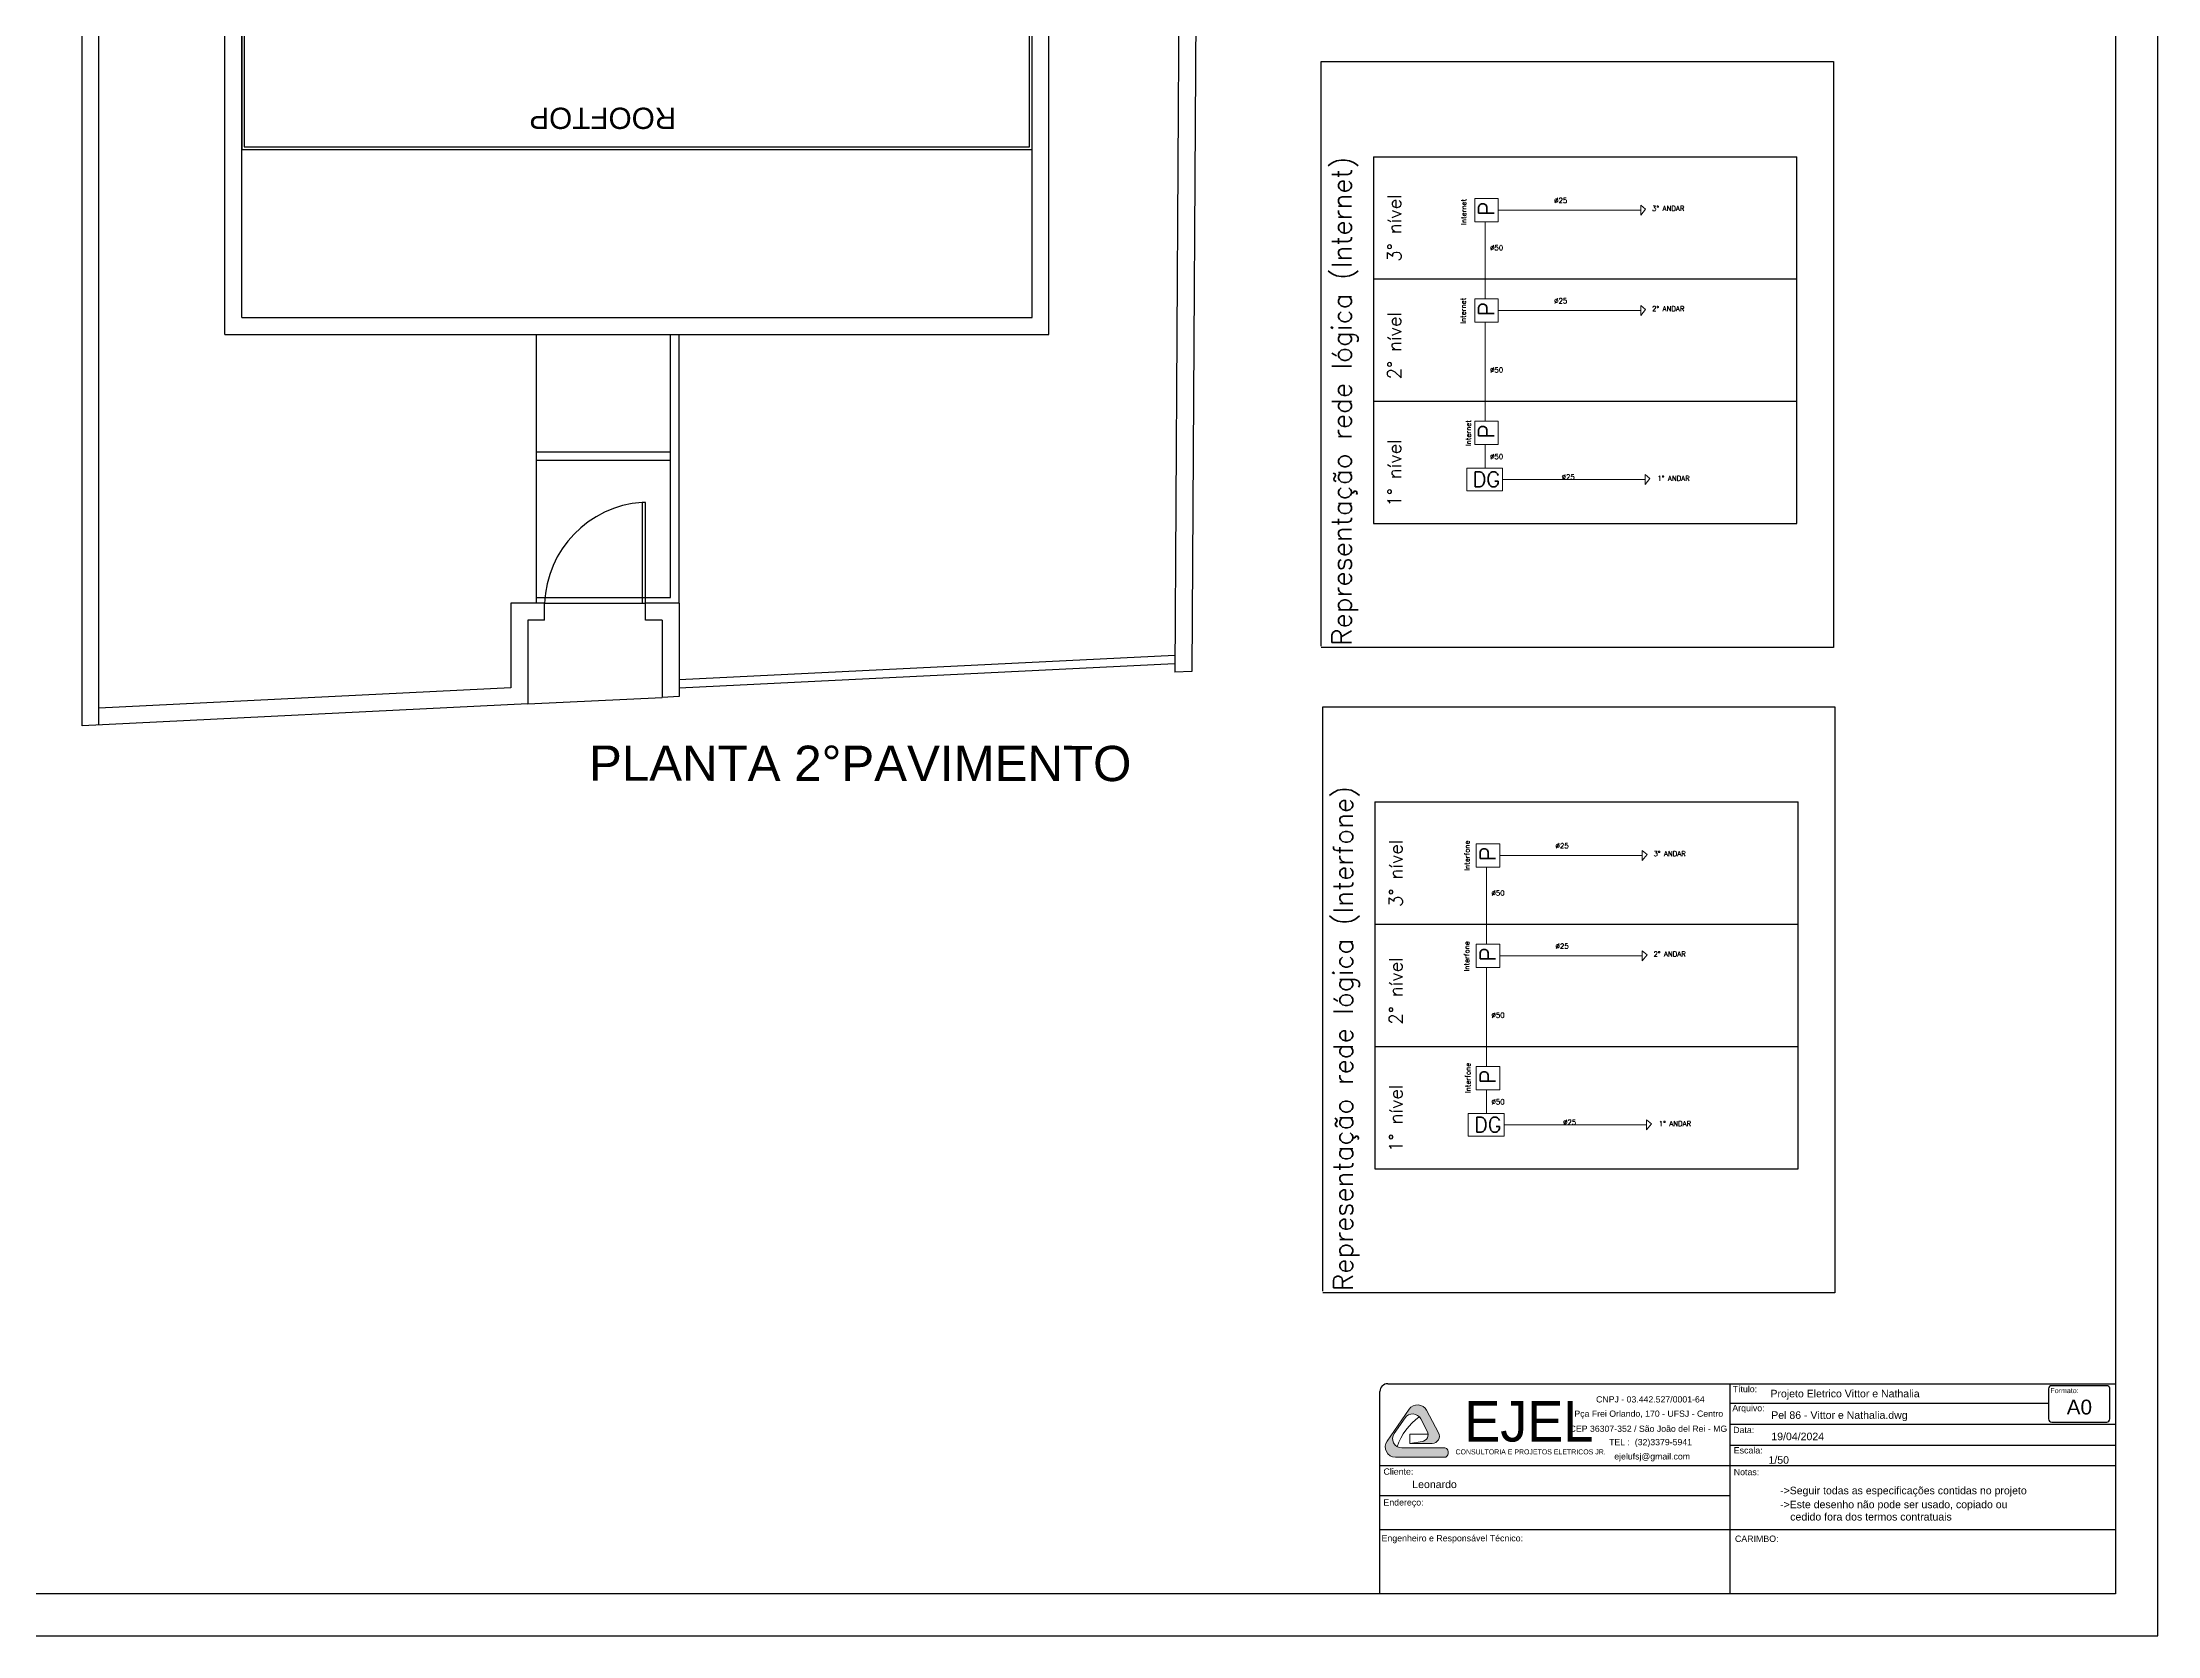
# Model space of a CAD drawing. Header units: millimetres. Extents: x 20625 to 81245, y 3427 to 18613.
# Drawn here: x 68023 to 70539, y 4213 to 6108 of the extents above; entities that cross this region are included whole.
import ezdxf

# ---------------------------------------------------------------- set-up
doc = ezdxf.new("R2010")
doc.units = ezdxf.units.MM
for name, color, linetype in [('2-TXT-A', 7, 'Continuous'), ('ARQ-4-TXT-02', 1, 'Continuous'), ('LAY-4-TXT', 7, 'Continuous')]:
    doc.layers.add(name, color=color, linetype=linetype)
for name, color, linetype, lineweight in [('EJEL05130C', 130, 'Continuous', 30), ('EJEL0550C', 50, 'Continuous', 35), ('EJEL0580C', 80, 'Continuous', 9), ('EJEL0910C', 10, 'Continuous', 9), ('EJELFORMATO', 170, 'Continuous', 25)]:
    doc.layers.add(name, color=color, linetype=linetype, lineweight=lineweight)
doc.layers.add('TEXTO', color=7, linetype='Continuous', lineweight=0, true_color=0x000000)
doc.styles.add('AGEONE', font='')
doc.styles.add('AR', font='arial.ttf')
doc.styles.add('R80 ESC 1-200', font='arial.ttf', dxfattribs={"height": 40})
doc.styles.add('ROMANS', font='romans.shx')
doc.styles.add('RSA', font='arial.ttf')
doc.styles.add('SR80', font='SIMPLEX', dxfattribs={"height": 0.1})
doc.styles.get("Standard").update_dxf_attribs({"font": 'arial.ttf'})
doc.styles.get('AGEONE').set_extended_font_data('Ageone')

msp = doc.modelspace()

# ---------------------------------------------------------------- hatches: boundary and pattern name
at = {"layer": 'EJEL0910C'}
h = msp.add_hatch(color=256, dxfattribs=at)
h.dxf.hatch_style = 1
edge = h.paths.add_edge_path()
edge.add_arc((69662.81728520457, 4452.36459416501), 8.522312406961506, -81.4230188051423, 28.01405766307471, ccw=False)
edge.add_line((69664.0882866388, 4443.937592081455), (69649.71479508116, 4441.769712187577))
edge.add_line((69649.71479508118, 4441.769712187579), (69676.3314250453, 4441.769712187579))
edge.add_arc((69676.3314250453, 4450.292024594528), 8.52231240695948, 270, 388.0140576630612)
edge.add_line((69683.85519839294, 4454.29485401588), (69669.60318994819, 4481.083125510359))
edge.add_arc((69658.8549423089, 4475.364797765598), 12.17473200994251, 28.01405766304059, 145.1095997923543)
edge.add_line((69648.86864605994, 4482.328847359329), (69622.47667039972, 4444.483326015923))
edge.add_arc((69632.46296664854, 4437.519276422192), 12.17473200994151, 145.1095997923455, 269.9862535994334)
edge.add_line((69632.46004568756, 4425.344544762647), (69691.347770058, 4425.330416422439))
edge.add_ellipse((69691.34918903752, 4430.82757850236), major_axis=(0.001418979510487422, 5.497162079938766), ratio=0.7056061408771385, start_angle=180, end_angle=360.0417428966182)
edge.add_line((69691.3477820904, 4436.324739852858), (69640.0076355073, 4436.312644719488))
edge.add_arc((69640.00480711613, 4447.269903163393), 10.95725880895074, 145.1095997923734, 270.0147897280216, ccw=False)
edge.add_line((69631.01714049227, 4453.537547797747), (69643.93036615971, 4472.054833653852))
edge.add_arc((69652.91803278372, 4465.787189019502), 10.95725880894395, 28.01405766305561, 145.109599792388, ccw=False)
edge.add_line((69662.59145565907, 4470.933683989788), (69670.34105855224, 4456.367423586344))

# ---------------------------------------------------------------- linework, layer by layer
at = {"layer": 'ARQ-4-TXT-02', "color": 252, "true_color": 0x939598}
for p, q in [((69387.83842836556, 8270.294161479222), (69370.14523252136, 5359.166390792758)), ((68090.3871189414, 5296.296997935598), (68090.38711894142, 8202.424366004707)), ((69200.38711894142, 5780.918881269114), (69200.3871189414, 6710.146191722772)), ((69220.38711894142, 5760.918881269114), (69220.3871189414, 6710.146191722743)), ((68240.38711894146, 5760.918881269114), (68240.38711894142, 6530.146191722772)), ((68260.38711894151, 5780.918881269114), (68260.38711894142, 6530.146191722772)), ((68260.38711894151, 5780.918881269114), (69200.38711894142, 5780.918881269114)), ((68240.38711894146, 5760.918881269114), (69220.38711894142, 5760.918881269114)), ((68780.42829211235, 5441.201057372033), (68780.42829211235, 5760.918881269114)), ((68770.42829211234, 5620.918881269114), (68610.42829211234, 5620.918881269114)), ((68770.42829211234, 5610.918881269114), (68610.42829211234, 5610.918881269114)), ((68620.42829211234, 5441.201057372062), (68580.42829211234, 5441.201057372062)), ((68580.42829211234, 5441.201057372062), (68580.42829211234, 5340.393814590556)), ((68620.42829211234, 5421.201057372062), (68620.42829211234, 5441.201057372033)), ((68620.42829211234, 5441.201057372295), (68740.42829211234, 5441.201057372033)), ((68780.42829211234, 5441.201057372033), (68740.42829211234, 5441.201057372062)), ((68740.42829211234, 5421.201057372062), (68740.42829211234, 5441.201057372033)), ((68780.42829211234, 5441.201057372033), (68780.42829211234, 5330.194463788706)), ((68620.42829211234, 5421.201057372062), (68600.42829211234, 5421.201057372062)), ((68600.42829211234, 5421.201057372062), (68600.42829211234, 5321.352174240194)), ((68760.42829211234, 5421.201057372062), (68740.42829211234, 5421.201057372062)), ((68760.42829211234, 5421.201057372062), (68760.42829211234, 5329.211987172195)), ((69370.26261324027, 5379.19350216139), (68780.42829211234, 5350.218580755551)), ((68600.42829211234, 5321.352174240194), (68760.42829211234, 5329.211987172195))]:
    msp.add_line(p, q, dxfattribs=at)
for points in [[(68070.3871189414, 5295.314521319116), (68070.38711894142, 8221.405508956115), (69407.96695083448, 8291.374431074451), (69390.14718884906, 5360.146191722772)], [(68260.38711894142, 6530.146191723878), (68260.38711894151, 5980.91888127022), (69200.38711894142, 5980.91888127022), (69200.38711894142, 6710.146191723848)], [(68263.38711894151, 6530.146191723878), (68263.38711894151, 5983.91888127022), (69197.38711894142, 5983.91888127022), (69197.38711894142, 6710.146191723848)], [(68610.42829211234, 5447.957268143102), (68770.42829211234, 5447.957268143102), (68770.42829211234, 5760.918881269114)], [(68610.42829211234, 5760.918881269114), (68610.42829211234, 5441.26130746532)], [(68740.42829211234, 5441.201057372062), (68740.42829211234, 5561.201057372062), (68736.42829211234, 5561.201057372062), (68736.42829211234, 5441.201057372062)], [(69369.6515955975, 5369.154200449499), (68780.42829211234, 5340.290946711699)], [(69390.14718884906, 5360.146191722772), (69370.14523252136, 5359.166390792758)], [(68580.42829211234, 5340.393814590556), (68090.3871189414, 5316.321114902472)], [(68600.42829211234, 5321.352174240194), (68070.3871189414, 5295.314521319116)], [(68780.42829211234, 5330.194463788706), (68760.42149635259, 5329.211653338454)]]:
    msp.add_lwpolyline(points, dxfattribs=at)
msp.add_arc((68745.66967142269, 5436.201057372033), 125.3411468415675, 94.2282438716653, 177.7137999898228, dxfattribs=at)
at = {"layer": 'Defpoints'}
for p, q in [((69544.31057304365, 6085.527959695393), (70153.31787903766, 6085.527959695393)), ((70153.31787903766, 6085.527959695393), (70153.31787903766, 5388.542477868375)), ((69544.31057304365, 5390.297580408735), (69544.31057304365, 5972.367963622399)), ((69606.4350244248, 5972.367963622399), (69606.4350244248, 5535.900755773744)), ((69606.4350244248, 5972.367963622399), (70109.82334111119, 5972.367963622399)), ((70109.82334111119, 5535.900755773744), (70109.82334111119, 5972.367963622399)), ((70153.31787903766, 5388.542477868375), (69544.31057304365, 5388.542477868375)), ((69545.98404641637, 5317.897953212301), (70154.99135241038, 5317.897953212301)), ((70154.99135241038, 5317.897953212301), (70154.99135241038, 4620.912471385283)), ((69545.98404641637, 4622.667573925643), (69545.98404641637, 5204.737957139307)), ((69608.10849779753, 5204.737957139307), (69608.10849779753, 4768.270749290652)), ((69608.10849779753, 5204.737957139307), (70111.49681448391, 5204.737957139307)), ((70111.49681448391, 4768.270749290652), (70111.49681448391, 5204.737957139307)), ((70154.99135241038, 4620.912471385283), (69545.98404641637, 4620.912471385283))]:
    msp.add_line(p, q, dxfattribs=at)
at = {"layer": 'Defpoints', "linetype": 'Continuous', "ltscale": 10}
for p, q in [((69606.4350244248, 5827.107106503829), (70109.82334111119, 5827.107106503829)), ((69606.4350244248, 5681.503931138797), (70109.82334111119, 5681.503931138797)), ((69606.4350244248, 5535.900755773744), (70109.82334111119, 5535.900755773744)), ((69608.10849779753, 5059.477100020737), (70111.49681448391, 5059.477100020737)), ((69608.10849779753, 4913.873924655705), (70111.49681448391, 4913.873924655705)), ((69608.10849779753, 4768.270749290652), (70111.49681448391, 4768.270749290652))]:
    msp.add_line(p, q, dxfattribs=at)
at = {"layer": 'EJEL0580C'}
for p, q in [((69727.00179453517, 5894.908007093054), (69727.00179453517, 5922.748166119755)), ((69754.84195356187, 5922.748166119755), (69727.00179453517, 5922.748166119755)), ((69754.84195356187, 5894.908007093054), (69754.84195356187, 5922.748166119755)), ((69924.44163726305, 5908.828414741979), (69924.44163726305, 5914.730355219031)), ((69924.44163726305, 5914.730355219031), (69930.08356820035, 5909.972482915199)), ((69754.84195356187, 5894.908007093054), (69727.00179453517, 5894.908007093054)), ((69739.27649171127, 5803.323548170623), (69739.27649171127, 5894.908007093054)), ((69754.84195356187, 5908.828086606404), (69924.41563811863, 5908.828086606404)), ((69930.08356820035, 5909.972482915199), (69924.41563811863, 5902.926146129265)), ((69924.41563811863, 5902.926146129265), (69924.41563811863, 5908.828086606404)), ((69727.00179453517, 5775.483389143965), (69727.00179453517, 5803.323548170667)), ((69754.84195356187, 5803.323548170667), (69727.00179453517, 5803.323548170667)), ((69754.84195356187, 5775.483389143965), (69754.84195356187, 5803.323548170667)), ((69754.84195356187, 5789.403468657316), (69924.41563811863, 5789.403468657316)), ((69930.08356820035, 5790.547864966111), (69924.41563811863, 5783.501528180177)), ((69924.41563811863, 5783.501528180177), (69924.41563811863, 5789.403468657316)), ((69924.44163726305, 5789.403796792891), (69924.44163726305, 5795.305737269942)), ((69924.44163726305, 5795.305737269942), (69930.08356820035, 5790.547864966111)), ((69754.84195356187, 5775.483389143965), (69727.00179453517, 5775.483389143965)), ((69739.27649171127, 5657.720372805548), (69739.27649171127, 5775.483389143965)), ((69727.00179453517, 5629.88021377889), (69727.00179453517, 5657.720372805592)), ((69754.84195356187, 5657.720372805592), (69727.00179453517, 5657.720372805592)), ((69754.84195356187, 5629.88021377889), (69754.84195356187, 5657.720372805592)), ((69754.84195356187, 5629.88021377889), (69727.00179453517, 5629.88021377889)), ((69739.27649171127, 5601.867056703401), (69739.27649171127, 5629.88021377889)), ((69717.36852509284, 5574.854791911896), (69717.36852509284, 5601.867056703662)), ((69717.36852509284, 5601.867056703662), (69759.99804073398, 5601.867056703662)), ((69759.99804073398, 5574.854791911896), (69759.99804073398, 5601.867056703662)), ((69759.99804073398, 5588.360924307779), (69929.57172529073, 5588.360924307779)), ((69759.99804073398, 5588.360924307779), (69929.57172529073, 5588.360924307779)), ((69935.23965537245, 5589.505320616618), (69929.57172529073, 5582.458983830662)), ((69929.57172529073, 5582.458983830662), (69929.57172529073, 5588.360924307779)), ((69929.59772443515, 5588.361252443397), (69929.59772443515, 5594.263192920427)), ((69929.59772443515, 5594.263192920427), (69935.23965537245, 5589.505320616618)), ((69717.36852509284, 5574.854791911896), (69759.99804073398, 5574.854791911896)), ((69728.67526790789, 5127.278000609962), (69728.67526790789, 5155.118159636663)), ((69756.5154269346, 5155.118159636663), (69728.67526790789, 5155.118159636663)), ((69756.5154269346, 5127.278000609962), (69756.5154269346, 5155.118159636663)), ((69756.5154269346, 5141.198080123312), (69926.08911149135, 5141.198080123312)), ((69931.75704157307, 5142.342476432107), (69926.08911149135, 5135.296139646173)), ((69926.08911149135, 5135.296139646173), (69926.08911149135, 5141.198080123312)), ((69926.11511063577, 5141.198408258887), (69926.11511063577, 5147.100348735938)), ((69926.11511063577, 5147.100348735938), (69931.75704157307, 5142.342476432107)), ((69756.5154269346, 5127.278000609962), (69728.67526790789, 5127.278000609962)), ((69740.94996508399, 5035.693541687531), (69740.94996508399, 5127.278000609962)), ((69728.67526790789, 5007.853382660873), (69728.67526790789, 5035.693541687575)), ((69756.5154269346, 5035.693541687575), (69728.67526790789, 5035.693541687575)), ((69756.5154269346, 5007.853382660873), (69756.5154269346, 5035.693541687575)), ((69756.5154269346, 5007.853382660873), (69728.67526790789, 5007.853382660873)), ((69740.94996508399, 4890.090366322456), (69740.94996508399, 5007.853382660873)), ((69756.5154269346, 5021.773462174224), (69926.08911149135, 5021.773462174224)), ((69931.75704157307, 5022.917858483019), (69926.08911149135, 5015.871521697085)), ((69926.08911149135, 5015.871521697085), (69926.08911149135, 5021.773462174224)), ((69926.11511063577, 5021.773790309799), (69926.11511063577, 5027.67573078685)), ((69926.11511063577, 5027.67573078685), (69931.75704157307, 5022.917858483019)), ((69728.67526790789, 4862.250207295798), (69728.67526790789, 4890.0903663225)), ((69756.5154269346, 4890.0903663225), (69728.67526790789, 4890.0903663225)), ((69756.5154269346, 4862.250207295798), (69756.5154269346, 4890.0903663225)), ((69756.5154269346, 4862.250207295798), (69728.67526790789, 4862.250207295798)), ((69740.94996508399, 4834.237050220308), (69740.94996508399, 4862.250207295798)), ((69719.04199846556, 4807.224785428803), (69719.04199846556, 4834.23705022057)), ((69719.04199846556, 4834.23705022057), (69761.6715141067, 4834.23705022057)), ((69761.6715141067, 4807.224785428803), (69761.6715141067, 4834.23705022057)), ((69719.04199846556, 4807.224785428803), (69761.6715141067, 4807.224785428803)), ((69761.6715141067, 4820.730917824687), (69931.24519866346, 4820.730917824687)), ((69761.6715141067, 4820.730917824687), (69931.24519866346, 4820.730917824687)), ((69936.91312874517, 4821.875314133526), (69931.24519866346, 4814.82897734757)), ((69931.24519866346, 4814.82897734757), (69931.24519866346, 4820.730917824687)), ((69931.27119780787, 4820.731245960305), (69931.27119780787, 4826.633186437335)), ((69931.27119780787, 4826.633186437335), (69936.91312874517, 4821.875314133526))]:
    msp.add_line(p, q, dxfattribs=at)
at = {"layer": 'EJEL0910C'}
for p, q in [((69622.47667039972, 4444.483326015943, 836659.2000000005), (69648.86864605994, 4482.328847359329, 836659.2000000005)), ((69669.60318994819, 4481.083125510377, 836659.2000000005), (69683.85519839294, 4454.2948540159, 836659.2000000005)), ((69631.01714049227, 4453.537547797747, 836659.2000000005), (69643.93036615971, 4472.054833653856, 836659.2000000005)), ((69662.59145565907, 4470.933683989788, 836659.2000000005), (69670.34105855222, 4456.367423586362, 836659.2000000005)), ((69691.3477820904, 4436.324739852858, 836659.2000000005), (69640.00763550744, 4436.312644719474, 836659.2000000005)), ((69671.33188982226, 4452.726970996519, 836659.2000000005), (69649.71479508118, 4452.726970996519, 836659.2000000005)), ((69649.71479508118, 4441.769712187579, 836659.2000000005), (69649.71479508118, 4452.726970996519, 836659.2000000005)), ((69649.71479508118, 4441.769712187579, 836659.2000000005), (69664.0882866388, 4443.937592081455, 836659.2000000005)), ((69676.3314250453, 4441.769712187579, 836659.2000000005), (69649.71479508118, 4441.769712187579, 836659.2000000005)), ((69676.3314250453, 4441.769712187579, 836659.2000000005), (69649.71479508118, 4441.769712187579, 836659.2000000005)), ((69691.34777005784, 4425.330416422439, 836659.2000000005), (69632.4600456874, 4425.344544762647, 836659.2000000005))]:
    msp.add_line(p, q, dxfattribs=at)
for centre, radius, start, end in [((69658.8549423089, 4475.364797765578, 836659.2000000005), 12.17473200994454, 28.01405766335856, 145.1095997927368), ((69640.00480711613, 4447.269903163393, 836659.2000000005), 10.95725880895008, 145.1095997927368, 270.0147897296896), ((69704.13386723399, 4413.999376473661, 836659.2000000005), 73.48339474646897, 126.1074537231402, 161.1486609978922), ((69652.91803278372, 4465.787189019502, 836659.2000000005), 10.95725880895008, 28.01405766335856, 145.1095997927368), ((69662.81728520457, 4452.36459416501, 836659.2000000005), 8.522312406961175, 278.5769811955109, 28.01405766335856), ((69676.3314250453, 4450.29202459455, 836659.2000000005), 8.522312406961175, 270, 28.01405766335856), ((69632.46296664854, 4437.519276422192, 836659.2000000005), 12.17473200994454, 145.1095997927368, 269.9862536004982)]:
    msp.add_arc(centre, radius, start, end, dxfattribs=at)
msp.add_ellipse((69691.34918903692, 4430.827578503086, 836659.2000000005), major_axis=(0.001418979510487423, 5.497162079938766), ratio=0.7056061408771385, start_param=3.141592653589793, end_param=6.283913858164894, dxfattribs=at)
at = {"layer": 'EJELFORMATO'}
for p, q in [((69623.42728582773, 4512.757909580974, 836659.2000000005), (70489.0878530179, 4512.757909580974, 836659.2000000005)), ((70030.05407735801, 4512.670280141465, 836659.2000000005), (70030.05407735801, 4262.757909580985, 836659.2000000005)), ((70409.28458950066, 4506.581833292457, 836659.2000000005), (70409.28458950037, 4470.875062073446, 836659.2000000005)), ((70478.40789412824, 4510.352369382783, 836659.2000000005), (70413.05512559056, 4510.352369382783, 836659.2000000005)), ((70482.17843021725, 4470.875062073446, 836659.2000000005), (70482.17843021725, 4507.260097580713, 836659.2000000005)), ((69614.08785301792, 4262.757909580985, 836659.2000000005), (69614.08785301792, 4503.418476771181, 836659.2000000005)), ((70030.17493290323, 4489.477835818703, 836659.2000000005), (70409.28458950053, 4489.477835815997, 836659.2000000005)), ((70030.17493290323, 4464.477835818707, 836659.2000000005), (70489.0878530179, 4464.477835818707, 836659.2000000005)), ((70413.05512559056, 4467.104525983121, 836659.2000000005), (70478.40789412824, 4467.104525983121, 836659.2000000005)), ((70030.08317726364, 4439.477835818707, 836659.2000000005), (70489.0878530179, 4439.477835818707, 836659.2000000005)), ((70488.98283739231, 4414.8930301122, 836659.2000000005), (69614.08785301792, 4414.8930301122, 836659.2000000005)), ((69614.08785301792, 4379.571267236428, 836659.2000000005), (70030.07966102501, 4379.571267236428, 836659.2000000005)), ((69614.08785301792, 4339.47783581871, 836659.2000000005), (70488.95176718061, 4339.47783581871, 836659.2000000005))]:
    msp.add_line(p, q, dxfattribs=at)
at = {"layer": 'EJELFORMATO', "color": 7, "elevation": 836659.2000000005}
msp.add_lwpolyline([(64594.0878530179, 4212.955643232533), (70539.0878530179, 4212.955643232533), (70539.0878530179, 8417.955643232432), (64594.0878530179, 8417.955643232432)], close=True, dxfattribs=at)
at = {"layer": 'EJELFORMATO', "elevation": 836659.2000000005}
msp.add_lwpolyline([(70489.0878530179, 4262.955643232526), (64719.0878530179, 4262.955643232526), (64719.0878530179, 8367.955643232435), (70489.0878530179, 8367.955643232395)], close=True, dxfattribs=at)
at = {"layer": 'EJELFORMATO'}
for centre, radius, start, end in [((69623.42728582773, 4503.418476771181, 836659.2000000005), 9.339432809801801, 90, 180), ((70413.05512559056, 4506.581833292457, 836659.2000000005), 3.770536090141161, 90, 180), ((70478.37609647168, 4506.468675248254, 836659.2000000005), 3.883824303629299, 11.75773836388512, 89.53090260113498), ((70413.05512559056, 4470.875062073446, 836659.2000000005), 3.770536090141161, 180, 270), ((70478.40789412824, 4470.875062073446, 836659.2000000005), 3.770536090141161, 270, 0)]:
    msp.add_arc(centre, radius, start, end, dxfattribs=at)
at = {"layer": 'LAY-4-TXT'}
for p, q in [((69544.31057304365, 5972.367963622399), (69544.31057304365, 6085.527959695393)), ((69545.98404641637, 5204.737957139307), (69545.98404641637, 5317.897953212301))]:
    msp.add_line(p, q, dxfattribs=at)

# ---------------------------------------------------------------- texts
at = {"layer": '2-TXT-A', "color": 2, "insert": (68777.08810827992, 6005.37867984586), "char_height": 25.3125, "width": 549.5576846308973, "attachment_point": 1, "rotation": 180, "style": 'RSA'}
msp.add_mtext('ROOFTOP', dxfattribs=at)
at = {"layer": 'EJEL05130C', "style": 'ROMANS'}
for s, p in [('Internet', (69716.61798408255, 5891.275468276808)), ('Internet', (69716.09238899627, 5773.637175522186)), ('Internet', (69722.25415788316, 5628.104097575162)), ('Interfone', (69720.70541958892, 5122.999467222067)), ('Interfone', (69720.36392987102, 5003.182674643747)), ('Interfone', (69721.66443450381, 4858.504909058876))]:
    msp.add_text(s, height=6.060170681695477, rotation=90, dxfattribs=at).set_placement(p)
for s, p in [('%%C25', (69821.2498085566, 5917.308750697415)), ('3° ANDAR', (69937.75083987137, 5907.858468083756)), ('%%C50', (69745.06179059704, 5861.039812460318)), ('%%C25', (69821.2498085566, 5797.884132748326)), ('2° ANDAR', (69937.75083987137, 5788.433850134666)), ('%%C50', (69745.06179059704, 5715.663096556864)), ('%%C50', (69745.06179059704, 5612.590730898477)), ('%%C25', (69830.19489635876, 5588.360924307779)), ('1° ANDAR', (69944.08249560284, 5586.754763508094)), ('%%C25', (69822.92328192932, 5149.678744214323)), ('3° ANDAR', (69939.42431324409, 5140.228461600664)), ('%%C50', (69746.73526396976, 5093.409805977226)), ('%%C25', (69822.92328192932, 5030.254126265234)), ('2° ANDAR', (69939.42431324409, 5020.803843651574)), ('%%C50', (69746.73526396976, 4948.033090073772)), ('%%C50', (69746.73526396976, 4844.960724415385)), ('%%C25', (69831.86836973148, 4820.730917824687)), ('1° ANDAR', (69945.75596897556, 4819.124757025002))]:
    msp.add_text(s, height=6.060170681695477, dxfattribs=at).set_placement(p)
at = {"layer": 'EJEL0550C'}
for s, height, p in [('Título:', 7.499999999999825, (70033.5406376658, 4502.646406152086, 836659.2000000005)), ('Formato:', 5.999999999999861, (70411.55316287746, 4501.533742070638, 836659.2000000005)), ('Arquivo:', 7.499999999999825, (70033.16174064841, 4479.95745162743, 836659.2000000005)), ('Data:', 7.499999999999825, (70034.20289920623, 4453.986502842634, 836659.2000000005)), ('Escala:', 7.499999999999825, (70034.88471378798, 4429.737286320305, 836659.2000000005)), ('Cliente:', 7.499999999999825, (69618.26997661986, 4404.448320407446, 836659.2000000005)), ('Notas:', 7.499999999999825, (70034.86877818554, 4403.890789762574, 836659.2000000005)), ('Endereço:', 7.499999999999825, (69618.18195652239, 4367.801081504535, 836659.2000000005)), ('Engenheiro e Responsável Técnico:', 7.499999999999825, (69615.92795112863, 4325.178699293978, 836659.2000000005)), ('CARIMBO:', 7.499999999999825, (70036.2988628317, 4324.592472218197, 836659.2000000005))]:
    msp.add_text(s, height=height, dxfattribs=at).set_placement(p)
at = {"layer": 'EJEL0580C', "style": 'SR80'}
for p in [(69750.00285386814, 5902.149926195338), (69750.00285386814, 5782.725308246247), (69750.00285386814, 5637.122132881172), (69751.67632724087, 5134.519919712246), (69751.67632724087, 5015.095301763155), (69751.67632724087, 4869.49212639808)]:
    msp.add_text('P', height=18.56010601780119, rotation=90, dxfattribs=at).set_placement(p)
for p in [(69724.39508827345, 5579.549989311921), (69726.06856164617, 4811.919982828829)]:
    msp.add_text('DG', height=18.00817652800037, dxfattribs=at).set_placement(p)
at = {"layer": 'EJEL0910C'}
for s, p in [('Projeto Eletrico Vittor e Nathalia ', (70078.50295498793, 4496.510236865663, 836659.2000000005)), ('Pel 86 - Vittor e Nathalia.dwg', (70079.44962268925, 4470.903732966934, 836659.2000000005)), ('19/04/2024', (70079.59405101178, 4445.505254901105, 836659.2000000005)), ('1/50', (70076.18839522582, 4417.522041193077, 836659.2000000005)), ('Leonardo', (69652.51372417255, 4388.533646498767, 836659.2000000005)), ('->Seguir todas as especificações contidas no projeto', (70089.92626450119, 4381.223604120587, 836659.2000000005)), ('->Este desenho não pode ser usado, copiado ou', (70089.92626450119, 4364.62194748143, 836659.2000000005)), ('    cedido fora dos termos contratuais', (70088.12735190461, 4349.957964065125, 836659.2000000005))]:
    msp.add_text(s, height=8.965787222641456, dxfattribs=at).set_placement(p)
for s, height, style, p in [('EJEL', 48.04040216262554, 'AGEONE', (69714.29332189893, 4443.959629759815, 836659.2000000005)), ('Pça Frei Orlando, 170 - UFSJ - Centro', 7.425507176296205, 'AR', (69845.3075258193, 4473.382710174625, 836659.2000000005)), ('CNPJ - 03.442.527/0001-64', 7.425507176296205, 'AR', (69871.10661143022, 4490.3957648787, 836659.2000000005)), ('A0', 17.63410218702056, 'AR', (70430.85832363102, 4476.105859258894, 836659.2000000005)), ('CEP 36307-352 / São João del Rei - MG', 7.425507176296205, 'AR', (69839.6584069104, 4455.483037852169, 836659.2000000005)), ('CONSULTORIA E PROJETOS ELETRICOS JR.', 5.999999999999861, 'AGEONE', (69703.95212039142, 4428.662989844888, 836659.2000000005)), ('TEL :  (32)3379-5941', 7.425507176296205, 'AR', (69886.62463700055, 4439.539156947687, 836659.2000000005)), ('ejelufsj@gmail.com', 7.425507176296205, 'AR', (69892.76974354981, 4422.590500505979, 836659.2000000005))]:
    msp.add_text(s, height=height, dxfattribs=dict(at, style=style)).set_placement(p)
at = {"layer": 'LAY-4-TXT', "style": 'ROMANS'}
for s, height, p in [('Representação rede lógica (Internet)', 23.25324059246681, (69580.21012464237, 5390.297580408735)), ('3° nível', 16.02826500504835, (69639.26082503377, 5847.321627241125)), ('2° nível', 16.02826500504835, (69639.26082503377, 5707.357618733748)), ('1° nível', 16.02826500504835, (69639.26082503377, 5555.948999563889)), ('Representação rede lógica (Interfone)', 23.25324059246681, (69581.88359801509, 4622.667573925643)), ('3° nível', 16.02826500504835, (69640.93429840649, 5079.691620758033)), ('2° nível', 16.02826500504835, (69640.93429840649, 4939.727612250656)), ('1° nível', 16.02826500504835, (69640.93429840649, 4788.318993080797))]:
    msp.add_text(s, height=height, rotation=90, dxfattribs=at).set_placement(p)
at = {"layer": 'TEXTO', "color": 4, "insert": (68673.33247047297, 5271.942517267307), "char_height": 41.93533582606445, "attachment_point": 1, "rotation": 359.96012462293726, "style": 'R80 ESC 1-200'}
msp.add_mtext_dynamic_manual_height_columns('PLANTA 2°PAVIMENTO', width=3742.213671702913, gutter_width=0.5241916978258055, heights=[0], dxfattribs=at)

doc.saveas('drawing.dxf')
